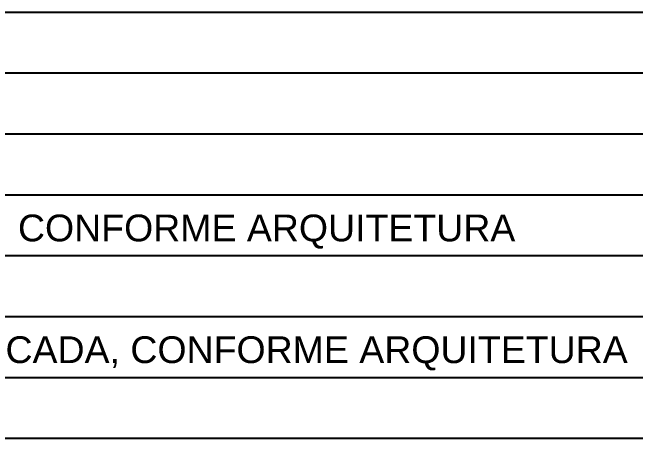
# Model space of a CAD drawing. Header units: millimetres. Extents: x 7530 to 14400, y -7174 to -2969.
# Drawn here: x 14011.8 to 14267.4, y -6413.9 to -6238.9 of the extents above; entities that cross this region are included whole.
import ezdxf

# ---------------------------------------------------------------- set-up
doc = ezdxf.new("R2010")
doc.units = ezdxf.units.MM
doc.header["$LTSCALE"] = 50
doc.layers.add('CARIMBO', color=7, linetype='Continuous')
doc.layers.add('TERRENO', color=3, linetype='Continuous', lineweight=30)
doc.styles.add('AR-REF', font='arial.ttf')

msp = doc.modelspace()

# ---------------------------------------------------------------- linework, layer by layer
at = {"layer": 'CARIMBO', "color": 1}
for p, q in [((14348.5, -6238.942), (13500, -6238.942)), ((14348.5, -6263.942), (13500, -6263.942)), ((14348.5, -6288.942), (13500, -6288.942)), ((14348.5, -6313.942), (13500, -6313.942)), ((14348.5, -6338.942), (13500, -6338.942)), ((14348.5, -6363.942), (13500, -6363.942)), ((14348.5, -6388.942), (13500, -6388.942))]:
    msp.add_line(p, q, dxfattribs=at)
at = {"layer": 'CARIMBO', "color": 6}
msp.add_line((14350, -6413.942), (13500, -6413.942), dxfattribs=at)

# ---------------------------------------------------------------- texts
at = {"layer": 'TERRENO', "linetype": 'ByBlock', "style": 'AR-REF'}
for s, p in [('REVISÃO DAS FORMAS E CORTES DA ESCADA, CONFORME ARQUITETURA', (13655.475, -6332.953)), ('REVISÃO GERAL DAS FORMAS E CORTE DA ESCADA, CONFORME ARQUITETURA', (13655.475, -6382.953))]:
    msp.add_text(s, height=11, dxfattribs=at).set_placement(p)

doc.saveas('drawing.dxf')
